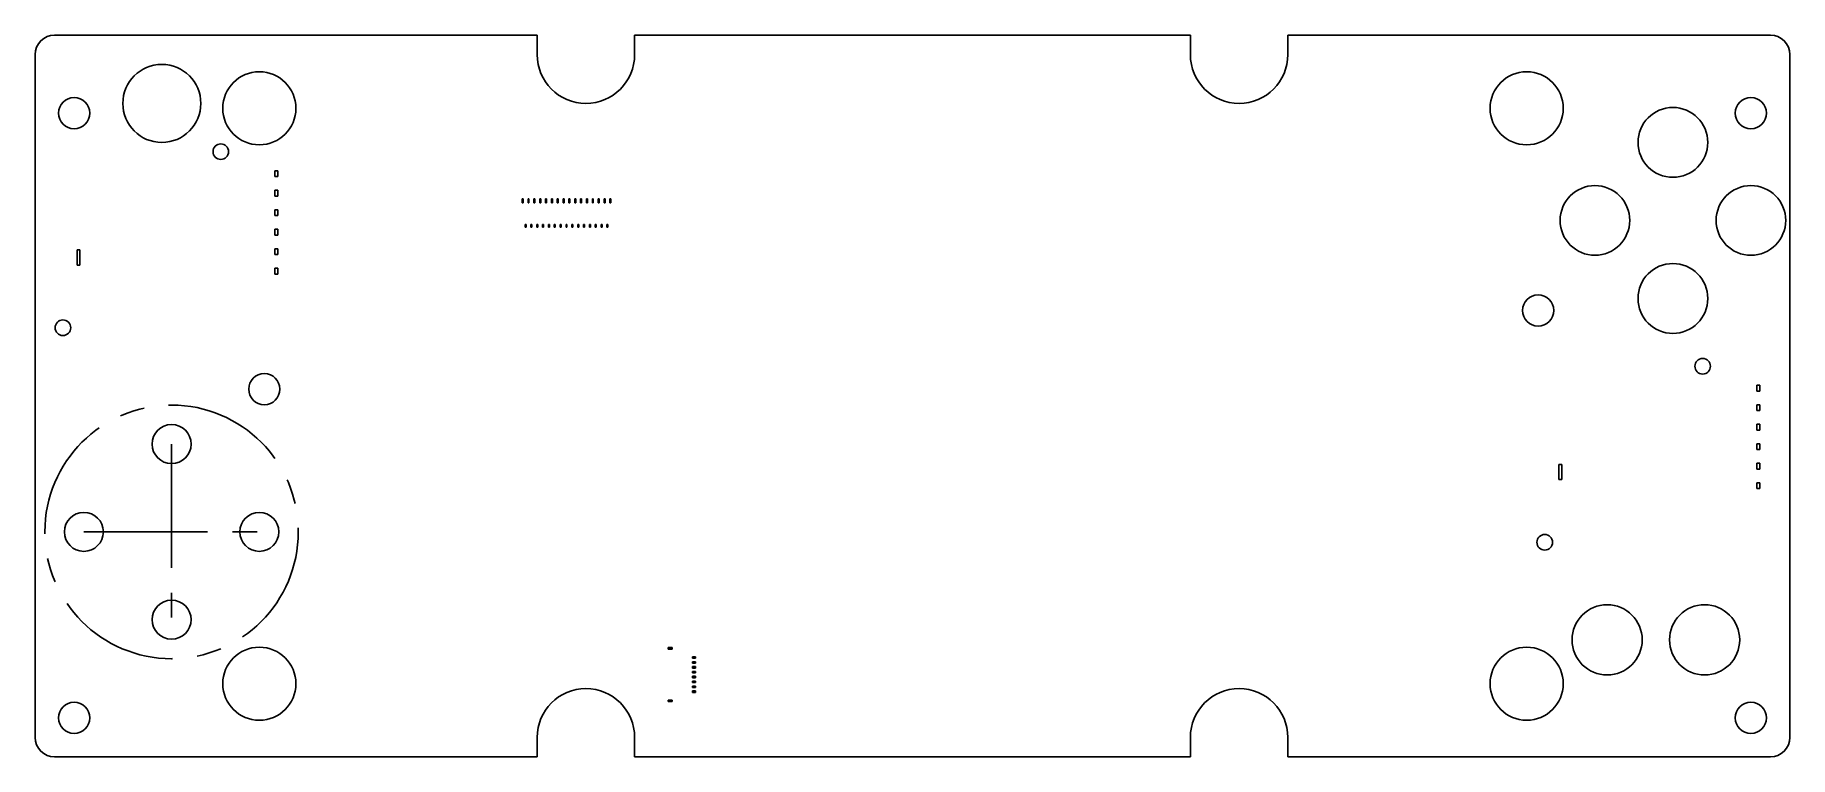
# Model space of a CAD drawing. Header units: millimetres. Extents: x -90 to 90, y -37 to 37.
import ezdxf

# ---------------------------------------------------------------- set-up
doc = ezdxf.new("R2010")
doc.units = ezdxf.units.MM
doc.header["$PDSIZE"] = -1
doc.linetypes.add('CENTERX2', pattern=[20.32, 12.7, -2.54, 2.54, -2.54])

msp = doc.modelspace()

# ---------------------------------------------------------------- linework, layer by layer
at = {"color": 7, "linetype": 'Continuous', "lineweight": 25}
for p, q in [((-38.5, 37), (-88, 37)), ((-38.5, 37), (-38.5, 35)), ((-28.5, 35), (-28.5, 37)), ((28.5, 37), (-28.5, 37)), ((28.5, 37), (28.5, 35)), ((38.5, 35), (38.5, 37)), ((88, 37), (38.5, 37)), ((-90, 35), (-90, -35)), ((90, -35), (90, 35)), ((-38.5, -35), (-38.5, -37)), ((-28.5, -37), (-28.5, -35)), ((28.5, -35), (28.5, -37)), ((38.5, -37), (38.5, -35)), ((-88, -37), (-38.5, -37)), ((-28.5, -37), (28.5, -37)), ((38.5, -37), (88, -37))]:
    msp.add_line(p, q, dxfattribs=at)
at = {"color": 7, "linetype": 'Continuous'}
for p, q in [((-65.1, 23.1), (-65.4, 23.1)), ((-65.4, 23.1), (-65.4, 22.5)), ((-65.4, 22.5), (-65.1, 22.5)), ((-65.1, 22.5), (-65.1, 23.1)), ((-65.1, 21.1), (-65.4, 21.1)), ((-65.4, 21.1), (-65.4, 20.5)), ((-65.4, 20.5), (-65.1, 20.5)), ((-65.1, 20.5), (-65.1, 21.1)), ((-40.04, 19.82), (-40.04, 20.22)), ((-40.04, 20.22), (-39.94, 20.22)), ((-39.94, 19.82), (-40.04, 19.82)), ((-39.94, 20.22), (-39.94, 19.82)), ((-39.44, 19.82), (-39.44, 20.22)), ((-39.44, 20.22), (-39.34, 20.22)), ((-39.34, 19.82), (-39.44, 19.82)), ((-39.34, 20.22), (-39.34, 19.82)), ((-38.84, 19.82), (-38.84, 20.22)), ((-38.84, 20.22), (-38.74, 20.22)), ((-38.74, 19.82), (-38.84, 19.82)), ((-38.74, 20.22), (-38.74, 19.82)), ((-38.24, 19.82), (-38.24, 20.22)), ((-38.24, 20.22), (-38.14, 20.22)), ((-38.14, 19.82), (-38.24, 19.82)), ((-38.14, 20.22), (-38.14, 19.82)), ((-37.64, 19.82), (-37.64, 20.22)), ((-37.64, 20.22), (-37.54, 20.22)), ((-37.54, 19.82), (-37.64, 19.82)), ((-37.54, 20.22), (-37.54, 19.82)), ((-37.04, 19.82), (-37.04, 20.22)), ((-37.04, 20.22), (-36.94, 20.22)), ((-36.94, 19.82), (-37.04, 19.82)), ((-36.94, 20.22), (-36.94, 19.82)), ((-36.44, 19.82), (-36.44, 20.22)), ((-36.44, 20.22), (-36.34, 20.22)), ((-36.34, 19.82), (-36.44, 19.82)), ((-36.34, 20.22), (-36.34, 19.82)), ((-35.84, 19.82), (-35.84, 20.22)), ((-35.84, 20.22), (-35.74, 20.22)), ((-35.74, 19.82), (-35.84, 19.82)), ((-35.74, 20.22), (-35.74, 19.82)), ((-35.24, 19.82), (-35.24, 20.22)), ((-35.24, 20.22), (-35.14, 20.22)), ((-35.14, 19.82), (-35.24, 19.82)), ((-35.14, 20.22), (-35.14, 19.82)), ((-34.64, 19.82), (-34.64, 20.22)), ((-34.64, 20.22), (-34.54, 20.22)), ((-34.54, 19.82), (-34.64, 19.82)), ((-34.54, 20.22), (-34.54, 19.82)), ((-34.04, 19.82), (-34.04, 20.22)), ((-34.04, 20.22), (-33.94, 20.22)), ((-33.94, 19.82), (-34.04, 19.82)), ((-33.94, 20.22), (-33.94, 19.82)), ((-33.44, 19.82), (-33.44, 20.22)), ((-33.44, 20.22), (-33.34, 20.22)), ((-33.34, 19.82), (-33.44, 19.82)), ((-33.34, 20.22), (-33.34, 19.82)), ((-32.84, 19.82), (-32.84, 20.22)), ((-32.84, 20.22), (-32.74, 20.22)), ((-32.74, 19.82), (-32.84, 19.82)), ((-32.74, 20.22), (-32.74, 19.82)), ((-32.24, 19.82), (-32.24, 20.22)), ((-32.24, 20.22), (-32.14, 20.22)), ((-32.14, 19.82), (-32.24, 19.82)), ((-32.14, 20.22), (-32.14, 19.82)), ((-31.64, 19.82), (-31.64, 20.22)), ((-31.64, 20.22), (-31.54, 20.22)), ((-31.54, 19.82), (-31.64, 19.82)), ((-31.54, 20.22), (-31.54, 19.82)), ((-31.04, 19.82), (-31.04, 20.22)), ((-31.04, 20.22), (-30.94, 20.22)), ((-30.94, 19.82), (-31.04, 19.82)), ((-30.94, 20.22), (-30.94, 19.82)), ((-65.4, 19.1), (-65.4, 18.5)), ((-65.1, 19.1), (-65.4, 19.1)), ((-65.4, 18.5), (-65.1, 18.5)), ((-65.1, 18.5), (-65.1, 19.1)), ((-65.1, 17.1), (-65.4, 17.1)), ((-65.4, 17.1), (-65.4, 16.5)), ((-65.4, 16.5), (-65.1, 16.5)), ((-65.1, 16.5), (-65.1, 17.1)), ((-39.74, 17.31), (-39.74, 17.57)), ((-39.74, 17.57), (-39.64, 17.57)), ((-39.64, 17.31), (-39.74, 17.31)), ((-39.64, 17.57), (-39.64, 17.31)), ((-39.14, 17.31), (-39.14, 17.57)), ((-39.14, 17.57), (-39.04, 17.57)), ((-39.04, 17.31), (-39.14, 17.31)), ((-39.04, 17.57), (-39.04, 17.31)), ((-38.54, 17.31), (-38.54, 17.57)), ((-38.54, 17.57), (-38.44, 17.57)), ((-38.44, 17.31), (-38.54, 17.31)), ((-38.44, 17.57), (-38.44, 17.31)), ((-37.94, 17.31), (-37.94, 17.57)), ((-37.94, 17.57), (-37.84, 17.57)), ((-37.84, 17.31), (-37.94, 17.31)), ((-37.84, 17.57), (-37.84, 17.31)), ((-37.34, 17.31), (-37.34, 17.57)), ((-37.34, 17.57), (-37.24, 17.57)), ((-37.24, 17.31), (-37.34, 17.31)), ((-37.24, 17.57), (-37.24, 17.31)), ((-36.74, 17.31), (-36.74, 17.57)), ((-36.74, 17.57), (-36.64, 17.57)), ((-36.64, 17.31), (-36.74, 17.31)), ((-36.64, 17.57), (-36.64, 17.31)), ((-36.14, 17.31), (-36.14, 17.57)), ((-36.14, 17.57), (-36.04, 17.57)), ((-36.04, 17.31), (-36.14, 17.31)), ((-36.04, 17.57), (-36.04, 17.31)), ((-35.54, 17.31), (-35.54, 17.57)), ((-35.54, 17.57), (-35.44, 17.57)), ((-35.44, 17.31), (-35.54, 17.31)), ((-35.44, 17.57), (-35.44, 17.31)), ((-34.94, 17.31), (-34.94, 17.57)), ((-34.94, 17.57), (-34.84, 17.57)), ((-34.84, 17.31), (-34.94, 17.31)), ((-34.84, 17.57), (-34.84, 17.31)), ((-34.34, 17.31), (-34.34, 17.57)), ((-34.34, 17.57), (-34.24, 17.57)), ((-34.24, 17.31), (-34.34, 17.31)), ((-34.24, 17.57), (-34.24, 17.31)), ((-33.74, 17.31), (-33.74, 17.57)), ((-33.74, 17.57), (-33.64, 17.57)), ((-33.64, 17.31), (-33.74, 17.31)), ((-33.64, 17.57), (-33.64, 17.31)), ((-33.14, 17.31), (-33.14, 17.57)), ((-33.14, 17.57), (-33.04, 17.57)), ((-33.04, 17.31), (-33.14, 17.31)), ((-33.04, 17.57), (-33.04, 17.31)), ((-32.54, 17.31), (-32.54, 17.57)), ((-32.54, 17.57), (-32.44, 17.57)), ((-32.44, 17.31), (-32.54, 17.31)), ((-32.44, 17.57), (-32.44, 17.31)), ((-31.94, 17.31), (-31.94, 17.57)), ((-31.94, 17.57), (-31.84, 17.57)), ((-31.84, 17.31), (-31.94, 17.31)), ((-31.84, 17.57), (-31.84, 17.31)), ((-31.34, 17.31), (-31.34, 17.57)), ((-31.34, 17.57), (-31.24, 17.57)), ((-31.24, 17.31), (-31.34, 17.31)), ((-31.24, 17.57), (-31.24, 17.31)), ((-85.7, 14.97), (-85.7, 13.43)), ((-85.4, 14.97), (-85.7, 14.97)), ((-85.4, 13.43), (-85.4, 14.97)), ((-65.4, 15.1), (-65.4, 14.5)), ((-65.1, 15.1), (-65.4, 15.1)), ((-65.4, 14.5), (-65.1, 14.5)), ((-65.1, 14.5), (-65.1, 15.1)), ((-85.7, 13.43), (-85.4, 13.43)), ((-65.1, 13.1), (-65.4, 13.1)), ((-65.4, 13.1), (-65.4, 12.5)), ((-65.1, 12.5), (-65.1, 13.1)), ((-65.4, 12.5), (-65.1, 12.5)), ((86.9, 1.1), (86.6, 1.1)), ((86.6, 1.1), (86.6, 0.5)), ((86.6, 0.5), (86.9, 0.5)), ((86.9, 0.5), (86.9, 1.1)), ((86.9, -0.9), (86.6, -0.9)), ((86.6, -0.9), (86.6, -1.5)), ((86.6, -1.5), (86.9, -1.5)), ((86.9, -1.5), (86.9, -0.9)), ((86.6, -2.9), (86.6, -3.5)), ((86.9, -2.9), (86.6, -2.9)), ((86.6, -3.5), (86.9, -3.5)), ((86.9, -3.5), (86.9, -2.9)), ((86.9, -4.9), (86.6, -4.9)), ((86.6, -4.9), (86.6, -5.5)), ((86.9, -5.5), (86.9, -4.9)), ((66.3, -7.03), (66.3, -8.57)), ((66.6, -7.03), (66.3, -7.03)), ((66.6, -8.57), (66.6, -7.03)), ((86.6, -5.5), (86.9, -5.5)), ((86.6, -6.9), (86.6, -7.5)), ((86.9, -6.9), (86.6, -6.9)), ((86.9, -7.5), (86.9, -6.9)), ((66.3, -8.57), (66.6, -8.57)), ((86.6, -7.5), (86.9, -7.5)), ((86.9, -8.9), (86.6, -8.9)), ((86.6, -8.9), (86.6, -9.5)), ((86.9, -9.5), (86.9, -8.9)), ((86.6, -9.5), (86.9, -9.5)), ((-25.05, -25.8), (-24.65, -25.8)), ((-25.05, -25.95), (-25.05, -25.8)), ((-24.65, -25.95), (-25.05, -25.95)), ((-24.65, -25.8), (-24.65, -25.95)), ((-22.58, -26.89), (-22.58, -26.74)), ((-22.58, -26.74), (-22.25, -26.74)), ((-22.25, -26.89), (-22.58, -26.89)), ((-22.25, -26.74), (-22.25, -26.89)), ((-22.58, -27.39), (-22.58, -27.24)), ((-22.58, -27.24), (-22.25, -27.24)), ((-22.25, -27.39), (-22.58, -27.39)), ((-22.58, -27.89), (-22.58, -27.74)), ((-22.58, -27.74), (-22.25, -27.74)), ((-22.25, -27.89), (-22.58, -27.89)), ((-22.58, -28.39), (-22.58, -28.24)), ((-22.58, -28.24), (-22.25, -28.24)), ((-22.25, -28.39), (-22.58, -28.39)), ((-22.58, -28.89), (-22.58, -28.74)), ((-22.58, -28.74), (-22.25, -28.74)), ((-22.25, -27.24), (-22.25, -27.39)), ((-22.25, -27.74), (-22.25, -27.89)), ((-22.25, -28.24), (-22.25, -28.39)), ((-22.25, -28.74), (-22.25, -28.89)), ((-22.25, -28.89), (-22.58, -28.89)), ((-22.58, -29.39), (-22.58, -29.24)), ((-22.58, -29.24), (-22.25, -29.24)), ((-22.25, -29.39), (-22.58, -29.39)), ((-22.58, -29.89), (-22.58, -29.74)), ((-22.58, -29.74), (-22.25, -29.74)), ((-22.25, -29.89), (-22.58, -29.89)), ((-22.58, -30.24), (-22.25, -30.24)), ((-22.58, -30.39), (-22.58, -30.24)), ((-22.25, -30.39), (-22.58, -30.39)), ((-22.25, -29.24), (-22.25, -29.39)), ((-22.25, -29.74), (-22.25, -29.89)), ((-22.25, -30.24), (-22.25, -30.39)), ((-25.05, -31.33), (-25.05, -31.18)), ((-25.05, -31.18), (-24.65, -31.18)), ((-24.65, -31.33), (-25.05, -31.33)), ((-24.65, -31.18), (-24.65, -31.33))]:
    msp.add_line(p, q, dxfattribs=at)
at = {"color": 7, "linetype": 'CENTERX2'}
for p, q in [((-76, -4.93), (-76, -22.93)), ((-85, -13.93), (-67, -13.93))]:
    msp.add_line(p, q, dxfattribs=at)
at = {"color": 7, "linetype": 'Continuous'}
for centre, radius in [((-77, 30), 4), ((78, 26), 3.58), ((-70.95, 25.05), 0.8), ((70, 18), 3.57), ((86, 18), 3.57), ((78, 10), 3.58), ((-87.15, 7), 0.8), ((81.05, 3.05), 0.8), ((-76, -4.93), 2), ((-85, -13.93), 2), ((-67, -13.93), 2), ((64.85, -15), 0.8), ((-76, -22.93), 2), ((71.25, -25), 3.6), ((81.25, -25), 3.6)]:
    msp.add_circle(centre, radius, dxfattribs=at)
at = {"color": 7, "linetype": 'Continuous', "lineweight": 25}
for centre, radius in [((-67, 29.5), 3.75), ((63, 29.5), 3.75), ((-86, 29), 1.6), ((86, 29), 1.6), ((64.17, 8.77), 1.6), ((-66.49, 0.71), 1.6), ((-67, -29.5), 3.75), ((63, -29.5), 3.75), ((-86, -33), 1.6), ((86, -33), 1.6)]:
    msp.add_circle(centre, radius, dxfattribs=at)
at = {"color": 7, "linetype": 'CENTERX2'}
msp.add_circle((-76, -13.93), 13, dxfattribs=at)
at = {"color": 7, "linetype": 'Continuous', "lineweight": 25}
for centre, radius, start, end in [((-88, 35), 2, 90, 180), ((88, 35), 2, 0, 90), ((-33.5, 35), 5, 180, 0), ((33.5, 35), 5, 180, 0), ((-33.5, -35), 5, 0, 180), ((33.5, -35), 5, 0, 180), ((-88, -35), 2, 180, 270), ((88, -35), 2, 270, 0)]:
    msp.add_arc(centre, radius, start, end, dxfattribs=at)
at = {"color": 7, "linetype": 'Continuous'}
msp.add_point((-76, -13.93), dxfattribs=at)
msp.add_point((-76, -13.93), dxfattribs=at)

doc.saveas('drawing.dxf')
